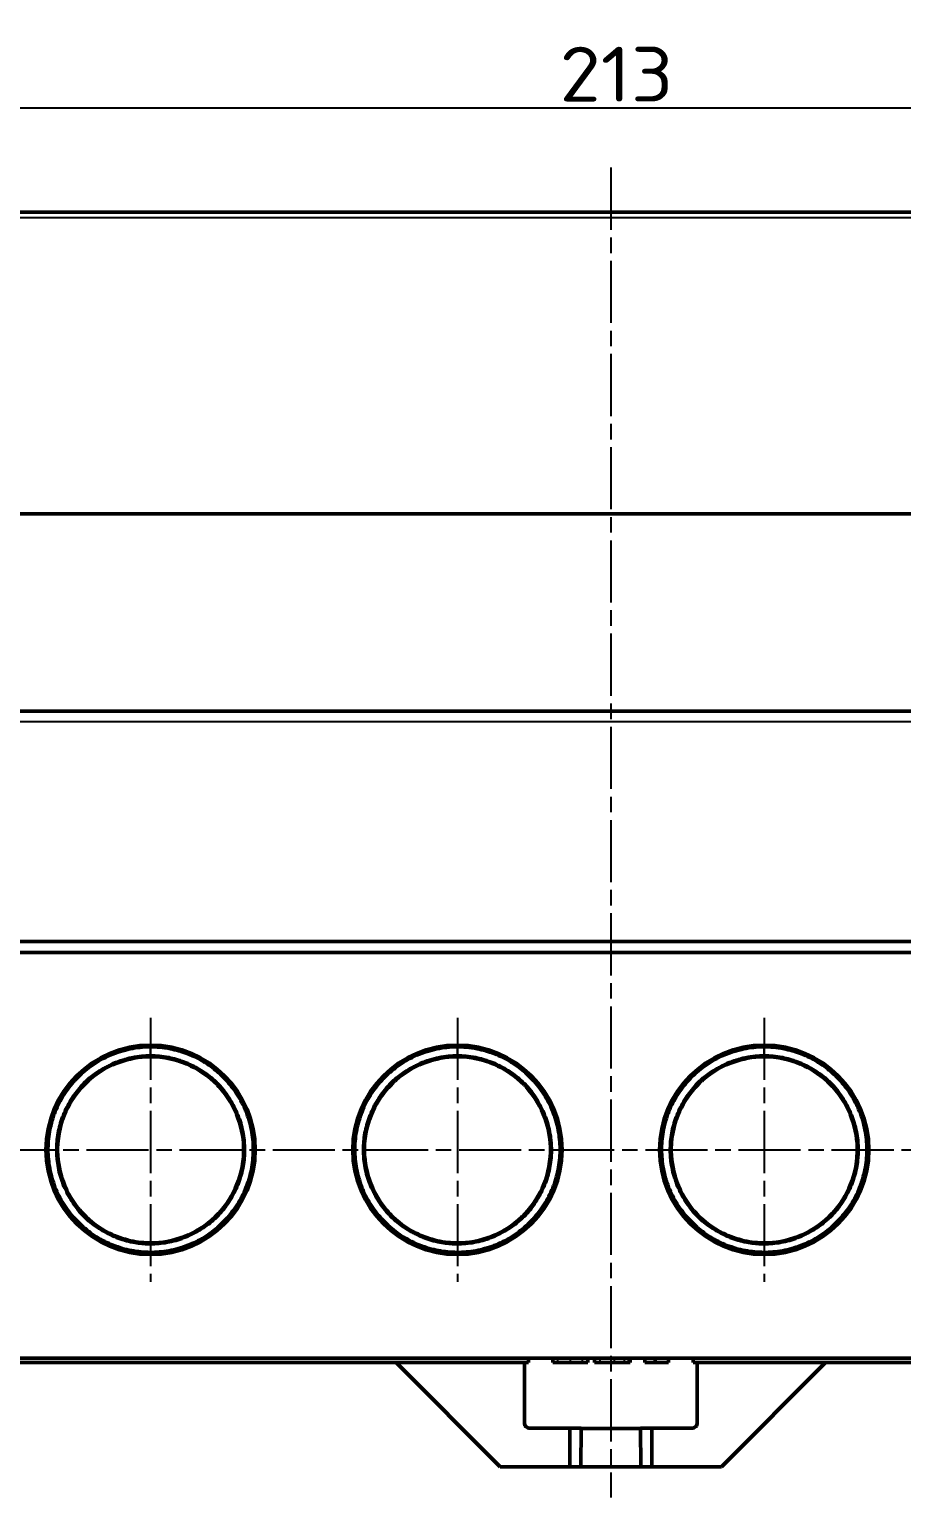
# Model space of a CAD drawing. Header units: millimetres. Extents: x 1 to 1188, y 1 to 840.
# Drawn here: x 375.6 to 455.2, y 620.5 to 755.6 of the extents above; entities that cross this region are included whole.
import ezdxf

# ---------------------------------------------------------------- set-up
doc = ezdxf.new("R2010")
doc.units = ezdxf.units.MM
doc.linetypes.add('CHAIN', pattern=[0.3543, 0.2362, -0.0295, 0.0591, -0.0295])
doc.linetypes.add('DASH_DOT', pattern=[0.37, 0.24, -0.06, 0.01, -0.06])
for name, color, linetype, lineweight in [('Bemaßung (ISO)', 1, 'Continuous', 25), ('Mittellinie (ISO)', 1, 'DASH_DOT', 25), ('Mittelpunktmarkierung (ISO)', 1, 'DASH_DOT', 25), ('Sichtbar (ISO)', 7, 'Continuous', 50), ('Sichtbar schmal (ISO)', 1, 'Continuous', 25)]:
    doc.layers.add(name, color=color, linetype=linetype, lineweight=lineweight)
doc.styles.add('5', font='isocpeur.ttf', dxfattribs={"width": 1.1})
doc.dimstyles.new('11-Bopla 5', dxfattribs={"dimtxt": 5, "dimasz": 2.5, "dimexe": 1, "dimexo": 0, "dimgap": 0.6, "dimtad": 1, "dimdec": 6, "dimrnd": 1e-08, "dimtxsty": '5', "dimcen": 0.09, "dimdle": 7, "dimclrd": 1, "dimclre": 1, "dimclrt": 7, "dimadec": 6, "dimazin": 2, "dimtfac": 0.7, "dimtdec": 3, "dimtmove": 0, "dimatfit": 3, "dimfxl": 1, "dimtolj": 1, "dimlwd": 25, "dimlwe": 25, "dimarcsym": 0})

# ---------------------------------------------------------------- blocks, each defined once
blk = doc.blocks.new('*D10')
at = {"layer": 'Bemaßung (ISO)', "color": 1, "linetype": 'Continuous', "lineweight": 25}
for p, q in [((322.18, 711.41), (322.18, 749.41)), ((532.68, 748.41), (324.68, 748.41)), ((535.18, 711.41), (535.18, 749.41))]:
    blk.add_line(p, q, dxfattribs=at)
at = {"layer": 'Bemaßung (ISO)', "color": 1, "linetype": 'Continuous'}
for points in [[(324.68, 748.83), (324.68, 748), (322.18, 748.41)], [(532.68, 748.83), (532.68, 748), (535.18, 748.41)]]:
    blk.add_solid(points, dxfattribs=at)
at = {"layer": 'Defpoints', "color": 0, "linetype": 'Continuous'}
for p in [(322.18, 748.41), (322.18, 711.41), (535.18, 711.41)]:
    blk.add_point(p, dxfattribs=at)
at = {"layer": 'Bemaßung (ISO)', "color": 7, "linetype": 'Continuous', "lineweight": 25, "insert": (424, 749.01), "char_height": 5, "attachment_point": 7, "style": '5'}
blk.add_mtext('\\A1;213', dxfattribs=at)
blk = doc.blocks.new('*D13')
at = {"layer": 'Bemaßung (ISO)', "color": 1, "linetype": 'Continuous', "lineweight": 25}
for p, q in [((322.72, 634.41), (322.72, 611.41)), ((534.64, 634.41), (534.64, 611.41)), ((325.22, 612.41), (532.14, 612.41))]:
    blk.add_line(p, q, dxfattribs=at)
at = {"layer": 'Bemaßung (ISO)', "color": 1, "linetype": 'Continuous'}
for points in [[(325.22, 612.83), (325.22, 612), (322.72, 612.41)], [(532.14, 612.83), (532.14, 612), (534.64, 612.41)]]:
    blk.add_solid(points, dxfattribs=at)
at = {"layer": 'Defpoints', "color": 0, "linetype": 'Continuous'}
for p in [(322.72, 634.41), (534.64, 634.41), (534.64, 612.41)]:
    blk.add_point(p, dxfattribs=at)
at = {"layer": 'Bemaßung (ISO)', "color": 7, "linetype": 'Continuous', "lineweight": 25, "insert": (424, 613.01), "char_height": 5, "attachment_point": 7, "style": '5'}
blk.add_mtext('\\A1;212', dxfattribs=at)

msp = doc.modelspace()

# ---------------------------------------------------------------- linework, layer by layer
at = {"layer": 'Mittellinie (ISO)', "linetype": 'CHAIN', "ltscale": 23.990969}
for p, q in [((428.6775348, 742.9921108), (428.6775348, 621.7187056)), ((346.8275348, 653.4131215), (510.6275348, 653.4131215))]:
    msp.add_line(p, q, dxfattribs=at)
at = {"layer": 'Mittelpunktmarkierung (ISO)', "linetype": 'CHAIN', "ltscale": 23.990969}
for p, q in [((386.6775348, 665.4631215), (386.6775348, 641.3631215)), ((414.6775348, 665.4631215), (414.6775348, 641.3631215)), ((442.6775348, 665.4631215), (442.6775348, 641.3631215))]:
    msp.add_line(p, q, dxfattribs=at)
at = {"layer": 'Sichtbar (ISO)'}
for p, q in [((526.716463, 738.9131215), (330.6386066, 738.9131215)), ((324.1747939, 711.4131215), (533.1802757, 711.4131215)), ((533.1675348, 711.4131215), (324.1875348, 711.4131215)), ((532.8355223, 693.4131215), (324.5195473, 693.4131215)), ((324.4198558, 672.4131215), (532.9352138, 672.4131215)), ((532.895259, 671.4131215), (324.4598106, 671.4131215)), ((381.2196693, 660.0253197), (381.2196664, 660.0257338)), ((379.8144179, 658.5455388), (379.8144305, 658.5527726)), ((406.2547377, 655.0022319), (406.2546172, 655.0194786)), ((451.1002745, 654.9940059), (451.100453, 655.0195764)), ((406.2778757, 651.688011), (406.2776658, 651.7180762)), ((451.0771938, 651.6879821), (451.0773483, 651.7101126)), ((379.7965285, 648.2957027), (379.7965346, 648.2991743)), ((381.3125374, 646.7231644), (381.3125119, 646.7268105)), ((409.7238476, 646.4131215), (409.7322761, 646.4131215)), ((447.6257997, 646.4131215), (447.6312376, 646.4131215)), ((388.7744337, 645.1047487), (388.7747924, 645.0979052)), ((412.5889805, 645.1015729), (412.5890316, 645.0957152)), ((444.7660983, 645.1026234), (444.7660379, 645.0957013)), ((324.7181235, 634.4131215), (532.6369461, 634.4131215)), ((329.8275348, 634.0131215), (421.1775348, 634.0131215)), ((409.0775348, 634.0131215), (418.5775348, 624.5131215)), ((420.7869198, 628.5225017), (420.7873379, 634.0131215)), ((421.1775348, 634.0131215), (421.1775348, 634.4131215)), ((423.3701249, 634.4131215), (423.3701249, 634.0131215)), ((423.3701249, 634.0131215), (423.8023679, 634.0131215)), ((423.8023679, 634.0131215), (424.9522344, 634.0131215)), ((424.9522344, 634.0131215), (426.0637164, 634.0131215)), ((426.0637164, 634.0131215), (426.5877484, 634.0131215)), ((426.5877484, 634.4131215), (426.5877484, 634.0131215)), ((427.1818739, 634.4131215), (427.1818739, 634.0131215)), ((427.1818739, 634.0131215), (427.6792037, 634.0131215)), ((427.6792037, 634.0131215), (428.9742638, 634.0131215)), ((428.9742638, 634.0131215), (429.9021676, 634.0131215)), ((429.9021676, 634.0131215), (430.3561062, 634.0131215)), ((430.3561062, 634.4131215), (430.3561062, 634.0131215)), ((430.3561062, 634.0131215), (430.4495642, 634.0131215)), ((430.4495642, 634.4131215), (430.4495642, 634.0131215)), ((431.7780021, 634.4131215), (431.7780021, 634.0131215)), ((431.7780021, 634.0131215), (432.7159193, 634.0131215)), ((432.7159193, 634.4131215), (432.7159193, 634.0131215)), ((432.7159193, 634.0131215), (433.9275348, 634.0131215)), ((433.9275348, 634.4131215), (433.9275348, 634.0131215)), ((436.1775348, 634.4131215), (436.1775348, 634.0131215)), ((436.1775348, 634.0131215), (527.5275348, 634.0131215)), ((436.5677317, 634.0131215), (436.5681499, 628.5225017)), ((448.2775348, 634.0131215), (438.7775348, 624.5131215)), ((424.9464625, 628.0224684), (421.286896, 628.0224684)), ((424.9275348, 624.5131215), (424.9464625, 628.0224684)), ((424.9464625, 628.0224684), (425.9580834, 628.0136395)), ((425.9275348, 624.5131215), (425.9580834, 628.0136395)), ((431.3969862, 628.0136395), (432.4086071, 628.0224684)), ((431.4275348, 624.5131215), (431.3969862, 628.0136395)), ((432.4086071, 628.0224684), (432.4275348, 624.5131215)), ((436.0681737, 628.0224684), (432.4086071, 628.0224684)), ((418.5775348, 624.5131215), (424.9275348, 624.5131215)), ((425.9275348, 624.5131215), (424.9275348, 624.5131215)), ((431.4275348, 624.5131215), (425.9275348, 624.5131215)), ((432.4275348, 624.5131215), (431.4275348, 624.5131215)), ((432.4275348, 624.5131215), (438.7775348, 624.5131215))]:
    msp.add_line(p, q, dxfattribs=at)
for centre in [(386.6775348, 653.4131215), (414.6775348, 653.4131215), (442.6775348, 653.4131215)]:
    msp.add_circle(centre, 9.55, dxfattribs=at)
for centre, major_axis, ratio, start_param, end_param in [((421.2869245, 628.5224922), (-0.235947, -0.4408633), 0.9999313554, 5.2037455679, 6.7745609331), ((428.6775348, 628.0005175), (2.719566, 0), 0.0043633508, 3.141552769, 6.2832215794), ((436.0681451, 628.5224922), (0.235947, -0.4408633), 0.9999313554, 5.7918096812, 7.3626250465)]:
    msp.add_ellipse(centre, major_axis=major_axis, ratio=ratio, start_param=start_param, end_param=end_param, dxfattribs=at)
for points, knots in [([(386.6775348, 662.8050552), (386.2904461, 662.8050552), (385.9874248, 662.7872218), (385.6878395, 662.7550967), (385.4259761, 662.7270167), (385.1340038, 662.6834416), (384.7977602, 662.6145996), (384.254921, 662.5034597), (383.6034291, 662.3147961), (382.9537265, 662.0334821), (382.4024913, 661.7948033), (381.879235, 661.5046176), (381.39755, 661.1761506), (380.9075409, 660.8420072), (380.4579944, 660.4672469), (380.0522857, 660.0617366), (379.6651589, 659.6747992), (379.295891, 659.2379498), (378.9591596, 658.7490245), (378.6512598, 658.3019619), (378.3735657, 657.8155713), (378.137078, 657.2921861), (377.9067417, 656.7824151), (377.7194297, 656.2418687), (377.5854635, 655.7059244), (377.4459783, 655.1479007), (377.3601344, 654.5863015), (377.3246328, 654.0282736), (377.2877385, 653.448354), (377.3056005, 652.8719598), (377.3729597, 652.312656), (377.4426472, 651.7340199), (377.5650559, 651.1719043), (377.7341647, 650.6320002), (377.9078849, 650.0773736), (378.131819, 649.5448318), (378.3958546, 649.0463762), (378.6689363, 648.5308431), (378.9850088, 648.0503542), (379.3364442, 647.6075058), (379.6978929, 647.1520394), (380.0981201, 646.7353836), (380.5242578, 646.3644378), (380.9645769, 645.9811474), (381.4321426, 645.6463737), (381.9184328, 645.3597201), (382.419445, 645.0643883), (382.9420399, 644.8194738), (383.4737427, 644.6260562), (384.022764, 644.4263386), (384.5798276, 644.2817829), (385.1367465, 644.1889586), (385.7103709, 644.0933499), (386.2831588, 644.0525368), (386.8508279, 644.0630353), (387.425415, 644.0736617), (387.9974388, 644.1370713), (388.560296, 644.2525005), (389.1267611, 644.3686696), (389.6845288, 644.5391233), (390.2057667, 644.750939), (390.7487576, 644.9715944), (391.2583305, 645.2379095), (391.7319742, 645.5412555), (392.2241375, 645.8564625), (392.6771901, 646.2114835), (393.0890379, 646.5977874), (393.5134721, 646.9958971), (393.8942795, 647.4274018), (394.2296182, 647.8837509), (394.5752907, 648.3541628), (394.8704175, 648.847815), (395.115996, 649.356087), (395.36916, 649.8800588), (395.5696783, 650.4196464), (395.7188476, 650.9663636), (395.872254, 651.5286103), (395.970641, 652.0963993), (396.0172682, 652.6585085), (396.0654698, 653.2395968), (396.0587076, 653.8142993), (396.0016264, 654.3777818), (395.9422637, 654.963786), (395.8281948, 655.5357645), (395.6672329, 656.0820483), (395.4987988, 656.653692), (395.2786324, 657.199696), (395.0145747, 657.7139686), (394.7506094, 658.2280613), (394.4388803, 658.7214701), (394.0629061, 659.202744), (393.7188419, 659.6431708), (393.3236455, 660.0674327), (392.8785356, 660.4602227), (392.5325132, 660.7655723), (392.1608695, 661.0586056), (391.6346864, 661.3866861), (391.5957181, 661.4109832), (391.5560361, 661.4353245), (391.5156314, 661.4596793), (391.0973629, 661.7117991), (390.5990326, 661.9676392), (390.0207256, 662.1884664), (389.5366052, 662.3733283), (388.9846995, 662.5305992), (388.4901962, 662.6280851), (388.1401242, 662.6970979), (387.8223386, 662.7395265), (387.529235, 662.7662741), (387.2217208, 662.7943368), (386.9403363, 662.8050552), (386.6775348, 662.8050552)], [-2.5373293066, -2.5373293066, -2.5373293066, -2.5373293066, -2.418426747, -2.418426747, -2.418426747, -2.3144956393, -2.3144956393, -2.3144956393, -2.1467069136, -2.1467069136, -2.1467069136, -2.0043478265, -2.0043478265, -2.0043478265, -1.8595286142, -1.8595286142, -1.8595286142, -1.7213422872, -1.7213422872, -1.7213422872, -1.5949877657, -1.5949877657, -1.5949877657, -1.4719199697, -1.4719199697, -1.4719199697, -1.3437821167, -1.3437821167, -1.3437821167, -1.2106173703, -1.2106173703, -1.2106173703, -1.0728498079, -1.0728498079, -1.0728498079, -0.9313255177, -0.9313255177, -0.9313255177, -0.7849525026, -0.7849525026, -0.7849525026, -0.6344089028, -0.6344089028, -0.6344089028, -0.4788554269, -0.4788554269, -0.4788554269, -0.3185926942, -0.3185926942, -0.3185926942, -0.1531099321, -0.1531099321, -0.1531099321, 0.0173366748, 0.0173366748, 0.0173366748, 0.1898604978, 0.1898604978, 0.1898604978, 0.3634902186, 0.3634902186, 0.3634902186, 0.5443660573, 0.5443660573, 0.5443660573, 0.7323142294, 0.7323142294, 0.7323142294, 0.9260062583, 0.9260062583, 0.9260062583, 1.1256670673, 1.1256670673, 1.1256670673, 1.3314951032, 1.3314951032, 1.3314951032, 1.543169688, 1.543169688, 1.543169688, 1.7619912346, 1.7619912346, 1.7619912346, 1.9895588316, 1.9895588316, 1.9895588316, 2.2276906907, 2.2276906907, 2.2276906907, 2.4657392257, 2.4657392257, 2.4657392257, 2.6835838994, 2.6835838994, 2.6835838994, 2.852933325, 2.852933325, 2.852933325, 2.8654750669, 2.8654750669, 2.8654750669, 2.9953070252, 2.9953070252, 2.9953070252, 3.1039937487, 3.1039937487, 3.1039937487, 3.180935978, 3.180935978, 3.180935978, 3.2616610812, 3.2616610812, 3.2616610812, 3.2616610812]), ([(386.6775348, 661.9871561), (386.9317299, 661.9871561), (387.1860262, 661.9758383), (387.7271516, 661.9247431), (388.0139778, 661.8852041), (388.7613047, 661.7348635), (389.2436563, 661.6023838), (390.1896336, 661.2402777), (390.6506296, 661.0199149), (391.5330551, 660.4920507), (391.9559017, 660.1874256), (392.5034853, 659.7068946), (392.6524645, 659.5661921), (393.0229539, 659.1888664), (393.23593, 658.944352), (393.7709471, 658.2546476), (394.0599949, 657.793159), (394.548822, 656.835906), (394.7457683, 656.3371137), (395.0484606, 655.3189432), (395.1517359, 654.799054), (395.2413667, 653.9454781), (395.2564944, 653.6128333), (395.2484161, 653.0880661), (395.2386835, 652.8960573), (395.1776995, 652.1818435), (395.0837639, 651.6634056), (394.804385, 650.6518659), (394.6189344, 650.1587747), (394.1636744, 649.2137857), (393.8938397, 648.761753), (393.2972179, 647.943055), (392.9757151, 647.5727805), (392.5972716, 647.208577), (392.5708584, 647.1834953), (392.1608375, 646.7992968), (391.7431079, 646.4770664), (390.8572591, 645.9143343), (390.3890352, 645.673598), (389.4169231, 645.2789025), (388.9130153, 645.1249579), (387.885138, 644.9103408), (387.3611557, 644.8497772), (386.723638, 644.8369379), (386.6111062, 644.8369639), (386.0861018, 644.8479219), (385.674709, 644.8877418), (384.7506422, 645.0454455), (384.2414158, 645.1816114), (383.2556519, 645.5422237), (382.779118, 645.766666), (381.8740138, 646.2969085), (381.4451779, 646.6028374), (380.8340218, 647.1313834), (380.6293, 647.3273005), (380.2691147, 647.7097604), (380.1110329, 647.8933056), (379.6359899, 648.4956755), (379.3498763, 648.9381142), (378.8617752, 649.8663678), (378.6595979, 650.3523487), (378.3446807, 651.3530137), (378.2320025, 651.8677119), (378.1132928, 652.8234022), (378.092769, 653.2620494), (378.1104144, 653.7864057), (378.114648, 653.8720813), (378.1536152, 654.4710119), (378.2348162, 654.9830741), (378.4877885, 655.978643), (378.6556928, 656.4627059), (379.0762232, 657.3927396), (379.3248267, 657.8406599), (379.9109731, 658.6982462), (380.2460239, 659.1059196), (380.7011585, 659.5623716), (380.7877269, 659.6454919), (381.1836801, 660.0092955), (381.5110145, 660.2664447), (382.3116025, 660.8085371), (382.7922043, 661.0674981), (383.8574291, 661.5275984), (384.4453993, 661.7021482), (385.2939593, 661.8785747), (385.5924997, 661.9208248), (386.1529544, 661.9752175), (386.4152963, 661.9871561), (386.6775348, 661.9871561)], [0, 0, 0, 0, 1.2501160792, 1.2501160792, 2.5002321583, 2.5002321583, 4.1609398135, 4.1609398135, 5.710541192, 5.710541192, 7.2009955946, 7.2009955946, 7.7807574204, 7.7807574204, 8.6969094541, 8.6969094541, 10.2703913731, 10.2703913731, 11.9232059987, 11.9232059987, 13.6191219797, 13.6191219797, 14.6974829409, 14.6974829409, 15.3209985769, 15.3209985769, 17.0220267848, 17.0220267848, 18.7241848067, 18.7241848067, 20.4262386685, 20.4262386685, 22.009694504, 22.009694504, 22.1277057024, 22.1277057024, 23.8304540647, 23.8304540647, 25.5325749883, 25.5325749883, 27.2343038776, 27.2343038776, 28.9372446596, 28.9372446596, 29.3020126348, 29.3020126348, 30.6391839204, 30.6391839204, 32.3410499461, 32.3410499461, 34.0439497233, 34.0439497233, 35.7455812356, 35.7455812356, 36.662925606, 36.662925606, 37.4473767718, 37.4473767718, 39.1497933506, 39.1497933506, 40.8509022454, 40.8509022454, 42.5525254751, 42.5525254751, 43.9742915326, 43.9742915326, 44.2521272298, 44.2521272298, 45.9180923825, 45.9180923825, 47.5153228547, 47.5153228547, 49.0283376274, 49.0283376274, 50.5130779746, 50.5130779746, 50.8528280523, 50.8528280523, 52.0376598701, 52.0376598701, 53.6638720196, 53.6638720196, 55.6379623141, 55.6379623141, 56.9276352872, 56.9276352872, 58.2173082602, 58.2173082602, 58.2173082602, 58.2173082602]), ([(386.6775348, 661.9021899), (386.8168717, 661.9021899), (386.9579774, 661.8985858), (387.1004605, 661.891184), (388.3246003, 661.8275916), (389.4217881, 661.503107), (390.3592535, 661.0528795), (391.0623448, 660.7152126), (391.9511067, 660.1588999), (392.7351905, 659.3602031), (392.792698, 659.3016239), (392.8496209, 659.2418561), (392.905872, 659.1809537), (393.7383312, 658.2796601), (394.2957611, 657.279512), (394.6510573, 656.3011244), (395.0300845, 655.2573884), (395.1800691, 654.2318239), (395.1653234, 653.2816576), (395.1649053, 653.2547104), (395.1643534, 653.227824), (395.16367, 653.2009988), (395.1324119, 651.9740055), (394.8333685, 650.8685135), (394.4047006, 649.9194933), (393.9340168, 648.8774552), (393.3041373, 648.0205232), (392.6105652, 647.3422308), (392.5948553, 647.326867), (392.5791065, 647.31159), (392.5633197, 647.2963998), (391.6958764, 646.4617421), (390.7289035, 645.8935924), (389.7785508, 645.5202705), (388.7095945, 645.1003583), (387.6553226, 644.9259821), (386.6809391, 644.9246585), (386.6207365, 644.9245767), (386.560554, 644.925162), (386.5004027, 644.9264174), (385.8651045, 644.9396768), (385.235593, 645.0275393), (384.6241168, 645.1824919), (383.8949195, 645.3672758), (383.2529551, 645.6299796), (382.6891766, 645.9290825), (382.0723287, 646.2563404), (381.2441694, 646.8011383), (380.4983189, 647.5929676), (380.3991327, 647.6982681), (380.3014918, 647.8075948), (380.2059423, 647.92065), (379.4150775, 648.8564093), (378.9008261, 649.8778916), (378.5875318, 650.8690128), (378.3609606, 651.5857813), (378.156376, 652.5907294), (378.1934904, 653.6978043), (378.1970078, 653.8027248), (378.2025972, 653.9084059), (378.210313, 654.0146359), (378.2991739, 655.2380549), (378.6475179, 656.3286391), (379.1182243, 657.2568362), (379.5338568, 658.0764317), (380.1424971, 658.936756), (380.9336474, 659.6637924), (380.9711217, 659.6982298), (381.0089733, 659.7323652), (381.0471906, 659.7661864), (381.962642, 660.5763321), (382.9700808, 661.1115836), (383.9519087, 661.445861), (384.6373064, 661.6792144), (385.6050404, 661.9021899), (386.6775348, 661.9021899)], [-1.5684246883, -1.5684246883, -1.5684246883, -1.5684246883, -1.5487762593, -1.5487762593, -1.5487762593, -1.3799673181, -1.3799673181, -1.3799673181, -1.2533620122, -1.2533620122, -1.2533620122, -1.2440763336, -1.2440763336, -1.2440763336, -1.1066577643, -1.1066577643, -1.1066577643, -0.9600607394, -0.9600607394, -0.9600607394, -0.9559031792, -0.9559031792, -0.9559031792, -0.7657347915, -0.7657347915, -0.7657347915, -0.5569270937, -0.5569270937, -0.5569270937, -0.552197431, -0.552197431, -0.552197431, -0.2923152964, -0.2923152964, -0.2923152964, 0, 0, 0, 0.0180608031, 0.0180608031, 0.0180608031, 0.2088128028, 0.2088128028, 0.2088128028, 0.4362882654, 0.4362882654, 0.4362882654, 0.6851763501, 0.6851763501, 0.6851763501, 0.7182744727, 0.7182744727, 0.7182744727, 0.9922282494, 0.9922282494, 0.9922282494, 1.1903487634, 1.1903487634, 1.1903487634, 1.2091251957, 1.2091251957, 1.2091251957, 1.4253676885, 1.4253676885, 1.4253676885, 1.6163092202, 1.6163092202, 1.6163092202, 1.6253535231, 1.6253535231, 1.6253535231, 1.8419989842, 1.8419989842, 1.8419989842, 1.9932355681, 1.9932355681, 1.9932355681, 1.9932355681]), ([(414.6775348, 662.8050552), (414.2904461, 662.8050552), (413.9874248, 662.7872218), (413.6878395, 662.7550967), (413.4259761, 662.7270167), (413.1340038, 662.6834416), (412.7977602, 662.6145996), (412.254921, 662.5034597), (411.6034291, 662.3147961), (410.9537265, 662.0334821), (410.4024913, 661.7948033), (409.879235, 661.5046176), (409.39755, 661.1761506), (408.9075409, 660.8420072), (408.4579944, 660.4672469), (408.0522857, 660.0617366), (407.6651589, 659.6747992), (407.295891, 659.2379498), (406.9591596, 658.7490245), (406.6512598, 658.3019619), (406.3735657, 657.8155713), (406.137078, 657.2921861), (405.9067417, 656.7824151), (405.7194297, 656.2418687), (405.5854635, 655.7059244), (405.4459783, 655.1479007), (405.3601344, 654.5863015), (405.3246328, 654.0282736), (405.2877385, 653.448354), (405.3056005, 652.8719598), (405.3729597, 652.312656), (405.4426472, 651.7340199), (405.5650559, 651.1719043), (405.7341647, 650.6320002), (405.9078849, 650.0773736), (406.131819, 649.5448318), (406.3958546, 649.0463762), (406.6689363, 648.5308431), (406.9850088, 648.0503542), (407.3364442, 647.6075058), (407.6978929, 647.1520394), (408.0981201, 646.7353836), (408.5242578, 646.3644378), (408.9645769, 645.9811474), (409.4321426, 645.6463737), (409.9184328, 645.3597201), (410.419445, 645.0643883), (410.9420399, 644.8194738), (411.4737427, 644.6260562), (412.022764, 644.4263386), (412.5798276, 644.2817829), (413.1367465, 644.1889586), (413.7103709, 644.0933499), (414.2831588, 644.0525368), (414.8508279, 644.0630353), (415.425415, 644.0736617), (415.9974388, 644.1370713), (416.560296, 644.2525005), (417.1267611, 644.3686696), (417.6845288, 644.5391233), (418.2057667, 644.750939), (418.7487576, 644.9715944), (419.2583305, 645.2379095), (419.7319742, 645.5412555), (420.2241375, 645.8564625), (420.6771901, 646.2114835), (421.0890379, 646.5977874), (421.5134721, 646.9958971), (421.8942795, 647.4274018), (422.2296182, 647.8837509), (422.5752907, 648.3541628), (422.8704175, 648.847815), (423.115996, 649.356087), (423.36916, 649.8800588), (423.5696783, 650.4196464), (423.7188476, 650.9663636), (423.872254, 651.5286103), (423.970641, 652.0963993), (424.0172682, 652.6585085), (424.0654698, 653.2395968), (424.0587076, 653.8142993), (424.0016264, 654.3777818), (423.9422637, 654.963786), (423.8281948, 655.5357645), (423.6672329, 656.0820483), (423.4987988, 656.653692), (423.2786324, 657.199696), (423.0145747, 657.7139686), (422.7506094, 658.2280613), (422.4388803, 658.7214701), (422.0629061, 659.202744), (421.7188419, 659.6431708), (421.3236455, 660.0674327), (420.8785356, 660.4602227), (420.5325132, 660.7655723), (420.1608695, 661.0586056), (419.6346864, 661.3866861), (419.5957181, 661.4109832), (419.5560361, 661.4353245), (419.5156314, 661.4596793), (419.0973629, 661.7117991), (418.5990326, 661.9676392), (418.0207256, 662.1884664), (417.5366052, 662.3733283), (416.9846995, 662.5305992), (416.4901962, 662.6280851), (416.1401242, 662.6970979), (415.8223386, 662.7395265), (415.529235, 662.7662741), (415.2217208, 662.7943368), (414.9403363, 662.8050552), (414.6775348, 662.8050552)], [-2.5373293066, -2.5373293066, -2.5373293066, -2.5373293066, -2.418426747, -2.418426747, -2.418426747, -2.3144956393, -2.3144956393, -2.3144956393, -2.1467069136, -2.1467069136, -2.1467069136, -2.0043478265, -2.0043478265, -2.0043478265, -1.8595286142, -1.8595286142, -1.8595286142, -1.7213422872, -1.7213422872, -1.7213422872, -1.5949877657, -1.5949877657, -1.5949877657, -1.4719199697, -1.4719199697, -1.4719199697, -1.3437821167, -1.3437821167, -1.3437821167, -1.2106173703, -1.2106173703, -1.2106173703, -1.0728498079, -1.0728498079, -1.0728498079, -0.9313255177, -0.9313255177, -0.9313255177, -0.7849525026, -0.7849525026, -0.7849525026, -0.6344089028, -0.6344089028, -0.6344089028, -0.4788554269, -0.4788554269, -0.4788554269, -0.3185926942, -0.3185926942, -0.3185926942, -0.1531099321, -0.1531099321, -0.1531099321, 0.0173366748, 0.0173366748, 0.0173366748, 0.1898604978, 0.1898604978, 0.1898604978, 0.3634902186, 0.3634902186, 0.3634902186, 0.5443660573, 0.5443660573, 0.5443660573, 0.7323142294, 0.7323142294, 0.7323142294, 0.9260062583, 0.9260062583, 0.9260062583, 1.1256670673, 1.1256670673, 1.1256670673, 1.3314951032, 1.3314951032, 1.3314951032, 1.543169688, 1.543169688, 1.543169688, 1.7619912346, 1.7619912346, 1.7619912346, 1.9895588316, 1.9895588316, 1.9895588316, 2.2276906907, 2.2276906907, 2.2276906907, 2.4657392257, 2.4657392257, 2.4657392257, 2.6835838994, 2.6835838994, 2.6835838994, 2.8529333249, 2.8529333249, 2.8529333249, 2.8654750669, 2.8654750669, 2.8654750669, 2.9953070252, 2.9953070252, 2.9953070252, 3.1039937487, 3.1039937487, 3.1039937487, 3.180935978, 3.180935978, 3.180935978, 3.2616610812, 3.2616610812, 3.2616610812, 3.2616610812]), ([(414.6775348, 661.9871561), (414.9317299, 661.9871561), (415.1860262, 661.9758383), (415.7271516, 661.9247431), (416.0139778, 661.8852041), (416.7613047, 661.7348635), (417.2436563, 661.6023838), (418.1896336, 661.2402777), (418.6506296, 661.0199149), (419.5330551, 660.4920507), (419.9559017, 660.1874256), (420.5034853, 659.7068946), (420.6524645, 659.5661921), (421.0229539, 659.1888664), (421.23593, 658.944352), (421.7709471, 658.2546476), (422.0599949, 657.793159), (422.548822, 656.835906), (422.7457683, 656.3371137), (423.0484606, 655.3189432), (423.1517359, 654.799054), (423.2413667, 653.9454781), (423.2564944, 653.6128333), (423.2484161, 653.0880661), (423.2386835, 652.8960573), (423.1776995, 652.1818435), (423.0837639, 651.6634056), (422.804385, 650.6518659), (422.6189344, 650.1587747), (422.1636744, 649.2137857), (421.8938397, 648.761753), (421.2972179, 647.943055), (420.9757151, 647.5727805), (420.5972716, 647.208577), (420.5708584, 647.1834953), (420.1608375, 646.7992968), (419.7431079, 646.4770664), (418.8572591, 645.9143343), (418.3890352, 645.673598), (417.4169231, 645.2789025), (416.9130153, 645.1249579), (415.885138, 644.9103408), (415.3611557, 644.8497772), (414.723638, 644.8369379), (414.6111062, 644.8369639), (414.0861018, 644.8479219), (413.674709, 644.8877418), (412.7506422, 645.0454455), (412.2414158, 645.1816114), (411.2556519, 645.5422237), (410.779118, 645.766666), (409.8740138, 646.2969085), (409.4451779, 646.6028374), (408.8340218, 647.1313834), (408.6293, 647.3273005), (408.2691147, 647.7097604), (408.1110329, 647.8933056), (407.6359899, 648.4956755), (407.3498763, 648.9381142), (406.8617752, 649.8663678), (406.6595979, 650.3523487), (406.3446807, 651.3530137), (406.2320025, 651.8677119), (406.1132928, 652.8234022), (406.092769, 653.2620494), (406.1104144, 653.7864057), (406.114648, 653.8720813), (406.1536152, 654.4710119), (406.2348162, 654.9830741), (406.4877885, 655.978643), (406.6556928, 656.4627059), (407.0762232, 657.3927396), (407.3248267, 657.8406599), (407.9109731, 658.6982462), (408.2460239, 659.1059196), (408.7011585, 659.5623716), (408.7877269, 659.6454919), (409.1836801, 660.0092955), (409.5110145, 660.2664447), (410.3116025, 660.8085371), (410.7922043, 661.0674981), (411.8574291, 661.5275984), (412.4453993, 661.7021482), (413.2939593, 661.8785747), (413.5924997, 661.9208248), (414.1529544, 661.9752175), (414.4152963, 661.9871561), (414.6775348, 661.9871561)], [0, 0, 0, 0, 1.2501160792, 1.2501160792, 2.5002321583, 2.5002321583, 4.1609398135, 4.1609398135, 5.710541192, 5.710541192, 7.2009955946, 7.2009955946, 7.7807574204, 7.7807574204, 8.6969094541, 8.6969094541, 10.2703913731, 10.2703913731, 11.9232059987, 11.9232059987, 13.6191219797, 13.6191219797, 14.6974829409, 14.6974829409, 15.3209985769, 15.3209985769, 17.0220267848, 17.0220267848, 18.7241848067, 18.7241848067, 20.4262386685, 20.4262386685, 22.009694504, 22.009694504, 22.1277057024, 22.1277057024, 23.8304540647, 23.8304540647, 25.5325749883, 25.5325749883, 27.2343038776, 27.2343038776, 28.9372446596, 28.9372446596, 29.3020126348, 29.3020126348, 30.6391839204, 30.6391839204, 32.3410499461, 32.3410499461, 34.0439497233, 34.0439497233, 35.7455812356, 35.7455812356, 36.662925606, 36.662925606, 37.4473767718, 37.4473767718, 39.1497933506, 39.1497933506, 40.8509022454, 40.8509022454, 42.5525254751, 42.5525254751, 43.9742915326, 43.9742915326, 44.2521272298, 44.2521272298, 45.9180923825, 45.9180923825, 47.5153228547, 47.5153228547, 49.0283376274, 49.0283376274, 50.5130779746, 50.5130779746, 50.8528280523, 50.8528280523, 52.0376598701, 52.0376598701, 53.6638720196, 53.6638720196, 55.6379623141, 55.6379623141, 56.9276352872, 56.9276352872, 58.2173082602, 58.2173082602, 58.2173082602, 58.2173082602]), ([(414.6775348, 661.9021899), (414.8168717, 661.9021899), (414.9579774, 661.8985858), (415.1004605, 661.891184), (416.3246003, 661.8275916), (417.4217881, 661.503107), (418.3592535, 661.0528795), (419.0623448, 660.7152126), (419.9511067, 660.1588999), (420.7351905, 659.3602031), (420.792698, 659.3016239), (420.8496209, 659.2418561), (420.905872, 659.1809537), (421.7383312, 658.2796601), (422.2957611, 657.279512), (422.6510573, 656.3011244), (423.0300845, 655.2573884), (423.1800691, 654.2318239), (423.1653234, 653.2816576), (423.1649053, 653.2547104), (423.1643534, 653.227824), (423.16367, 653.2009988), (423.1324119, 651.9740055), (422.8333685, 650.8685135), (422.4047006, 649.9194933), (421.9340168, 648.8774552), (421.3041373, 648.0205232), (420.6105652, 647.3422308), (420.5948553, 647.326867), (420.5791065, 647.31159), (420.5633197, 647.2963998), (419.6958764, 646.4617421), (418.7289035, 645.8935924), (417.7785508, 645.5202705), (416.7095945, 645.1003583), (415.6553226, 644.9259821), (414.6809391, 644.9246585), (414.6207365, 644.9245767), (414.560554, 644.925162), (414.5004027, 644.9264174), (413.8651045, 644.9396768), (413.235593, 645.0275393), (412.6241168, 645.1824919), (411.8949195, 645.3672758), (411.2529551, 645.6299796), (410.6891766, 645.9290825), (410.0723287, 646.2563404), (409.2441694, 646.8011383), (408.4983189, 647.5929676), (408.3991327, 647.6982681), (408.3014918, 647.8075948), (408.2059423, 647.92065), (407.4150775, 648.8564093), (406.9008261, 649.8778916), (406.5875318, 650.8690128), (406.3609606, 651.5857813), (406.156376, 652.5907294), (406.1934904, 653.6978043), (406.1970078, 653.8027248), (406.2025972, 653.9084059), (406.210313, 654.0146359), (406.2991739, 655.2380549), (406.6475179, 656.3286391), (407.1182243, 657.2568362), (407.5338568, 658.0764317), (408.1424971, 658.936756), (408.9336474, 659.6637924), (408.9711217, 659.6982298), (409.0089733, 659.7323652), (409.0471906, 659.7661864), (409.962642, 660.5763321), (410.9700808, 661.1115836), (411.9519087, 661.445861), (412.6373064, 661.6792144), (413.6050404, 661.9021899), (414.6775348, 661.9021899)], [-1.5684246883, -1.5684246883, -1.5684246883, -1.5684246883, -1.5487762593, -1.5487762593, -1.5487762593, -1.3799673181, -1.3799673181, -1.3799673181, -1.2533620122, -1.2533620122, -1.2533620122, -1.2440763336, -1.2440763336, -1.2440763336, -1.1066577643, -1.1066577643, -1.1066577643, -0.9600607394, -0.9600607394, -0.9600607394, -0.9559031792, -0.9559031792, -0.9559031792, -0.7657347915, -0.7657347915, -0.7657347915, -0.5569270937, -0.5569270937, -0.5569270937, -0.552197431, -0.552197431, -0.552197431, -0.2923152964, -0.2923152964, -0.2923152964, 0, 0, 0, 0.0180608031, 0.0180608031, 0.0180608031, 0.2088128028, 0.2088128028, 0.2088128028, 0.4362882654, 0.4362882654, 0.4362882654, 0.6851763501, 0.6851763501, 0.6851763501, 0.7182744727, 0.7182744727, 0.7182744727, 0.9922282494, 0.9922282494, 0.9922282494, 1.1903487634, 1.1903487634, 1.1903487634, 1.2091251957, 1.2091251957, 1.2091251957, 1.4253676885, 1.4253676885, 1.4253676885, 1.6163092202, 1.6163092202, 1.6163092202, 1.6253535231, 1.6253535231, 1.6253535231, 1.8419989842, 1.8419989842, 1.8419989842, 1.9932355681, 1.9932355681, 1.9932355681, 1.9932355681]), ([(442.6775348, 662.8050552), (442.2904461, 662.8050552), (441.9874248, 662.7872218), (441.6878395, 662.7550967), (441.4259761, 662.7270167), (441.1340038, 662.6834416), (440.7977602, 662.6145996), (440.254921, 662.5034597), (439.6034291, 662.3147961), (438.9537265, 662.0334821), (438.4024913, 661.7948033), (437.879235, 661.5046176), (437.39755, 661.1761506), (436.9075409, 660.8420072), (436.4579944, 660.4672469), (436.0522857, 660.0617366), (435.6651589, 659.6747992), (435.295891, 659.2379498), (434.9591596, 658.7490245), (434.6512598, 658.3019619), (434.3735657, 657.8155713), (434.137078, 657.2921861), (433.9067417, 656.7824151), (433.7194297, 656.2418687), (433.5854635, 655.7059244), (433.4459783, 655.1479007), (433.3601344, 654.5863015), (433.3246328, 654.0282736), (433.2877385, 653.448354), (433.3056005, 652.8719598), (433.3729597, 652.312656), (433.4426472, 651.7340199), (433.5650559, 651.1719043), (433.7341647, 650.6320002), (433.9078849, 650.0773736), (434.131819, 649.5448318), (434.3958546, 649.0463762), (434.6689363, 648.5308431), (434.9850088, 648.0503542), (435.3364442, 647.6075058), (435.6978929, 647.1520394), (436.0981201, 646.7353836), (436.5242578, 646.3644378), (436.9645769, 645.9811474), (437.4321426, 645.6463737), (437.9184328, 645.3597201), (438.419445, 645.0643883), (438.9420399, 644.8194738), (439.4737427, 644.6260562), (440.022764, 644.4263386), (440.5798276, 644.2817829), (441.1367465, 644.1889586), (441.7103709, 644.0933499), (442.2831588, 644.0525368), (442.8508279, 644.0630353), (443.425415, 644.0736617), (443.9974388, 644.1370713), (444.560296, 644.2525005), (445.1267611, 644.3686696), (445.6845288, 644.5391233), (446.2057667, 644.750939), (446.7487576, 644.9715944), (447.2583305, 645.2379095), (447.7319742, 645.5412555), (448.2241375, 645.8564625), (448.6771901, 646.2114835), (449.0890379, 646.5977874), (449.5134721, 646.9958971), (449.8942795, 647.4274018), (450.2296182, 647.8837509), (450.5752907, 648.3541628), (450.8704175, 648.847815), (451.115996, 649.356087), (451.36916, 649.8800588), (451.5696783, 650.4196464), (451.7188476, 650.9663636), (451.872254, 651.5286103), (451.970641, 652.0963993), (452.0172682, 652.6585085), (452.0654698, 653.2395968), (452.0587076, 653.8142993), (452.0016264, 654.3777818), (451.9422637, 654.963786), (451.8281948, 655.5357645), (451.6672329, 656.0820483), (451.4987988, 656.653692), (451.2786324, 657.199696), (451.0145747, 657.7139686), (450.7506094, 658.2280613), (450.4388803, 658.7214701), (450.0629061, 659.202744), (449.7188419, 659.6431708), (449.3236455, 660.0674327), (448.8785356, 660.4602227), (448.5325132, 660.7655723), (448.1608695, 661.0586056), (447.6346864, 661.3866861), (447.5957181, 661.4109832), (447.5560361, 661.4353245), (447.5156314, 661.4596793), (447.0973629, 661.7117991), (446.5990326, 661.9676392), (446.0207256, 662.1884664), (445.5366052, 662.3733283), (444.9846995, 662.5305992), (444.4901962, 662.6280851), (444.1401242, 662.6970979), (443.8223386, 662.7395265), (443.529235, 662.7662741), (443.2217208, 662.7943368), (442.9403363, 662.8050552), (442.6775348, 662.8050552)], [-2.5373293066, -2.5373293066, -2.5373293066, -2.5373293066, -2.418426747, -2.418426747, -2.418426747, -2.3144956393, -2.3144956393, -2.3144956393, -2.1467069136, -2.1467069136, -2.1467069136, -2.0043478265, -2.0043478265, -2.0043478265, -1.8595286142, -1.8595286142, -1.8595286142, -1.7213422872, -1.7213422872, -1.7213422872, -1.5949877657, -1.5949877657, -1.5949877657, -1.4719199697, -1.4719199697, -1.4719199697, -1.3437821167, -1.3437821167, -1.3437821167, -1.2106173703, -1.2106173703, -1.2106173703, -1.0728498079, -1.0728498079, -1.0728498079, -0.9313255177, -0.9313255177, -0.9313255177, -0.7849525026, -0.7849525026, -0.7849525026, -0.6344089028, -0.6344089028, -0.6344089028, -0.4788554269, -0.4788554269, -0.4788554269, -0.3185926942, -0.3185926942, -0.3185926942, -0.1531099321, -0.1531099321, -0.1531099321, 0.0173366748, 0.0173366748, 0.0173366748, 0.1898604978, 0.1898604978, 0.1898604978, 0.3634902186, 0.3634902186, 0.3634902186, 0.5443660573, 0.5443660573, 0.5443660573, 0.7323142294, 0.7323142294, 0.7323142294, 0.9260062583, 0.9260062583, 0.9260062583, 1.1256670673, 1.1256670673, 1.1256670673, 1.3314951032, 1.3314951032, 1.3314951032, 1.543169688, 1.543169688, 1.543169688, 1.7619912346, 1.7619912346, 1.7619912346, 1.9895588316, 1.9895588316, 1.9895588316, 2.2276906907, 2.2276906907, 2.2276906907, 2.4657392257, 2.4657392257, 2.4657392257, 2.6835838994, 2.6835838994, 2.6835838994, 2.8529333249, 2.8529333249, 2.8529333249, 2.8654750669, 2.8654750669, 2.8654750669, 2.9953070252, 2.9953070252, 2.9953070252, 3.1039937487, 3.1039937487, 3.1039937487, 3.180935978, 3.180935978, 3.180935978, 3.2616610812, 3.2616610812, 3.2616610812, 3.2616610812]), ([(442.6775348, 661.9871561), (442.9317299, 661.9871561), (443.1860262, 661.9758383), (443.7271516, 661.9247431), (444.0139778, 661.8852041), (444.7613047, 661.7348635), (445.2436563, 661.6023838), (446.1896336, 661.2402777), (446.6506296, 661.0199149), (447.5330551, 660.4920507), (447.9559017, 660.1874256), (448.5034853, 659.7068946), (448.6524645, 659.5661921), (449.0229539, 659.1888664), (449.23593, 658.944352), (449.7709471, 658.2546476), (450.0599949, 657.793159), (450.548822, 656.835906), (450.7457683, 656.3371137), (451.0484606, 655.3189432), (451.1517359, 654.799054), (451.2413667, 653.9454781), (451.2564944, 653.6128333), (451.2484161, 653.0880661), (451.2386835, 652.8960573), (451.1776995, 652.1818435), (451.0837639, 651.6634056), (450.804385, 650.6518659), (450.6189344, 650.1587747), (450.1636744, 649.2137857), (449.8938397, 648.761753), (449.2972179, 647.943055), (448.9757151, 647.5727805), (448.5972716, 647.208577), (448.5708584, 647.1834953), (448.1608375, 646.7992968), (447.7431079, 646.4770664), (446.8572591, 645.9143343), (446.3890352, 645.673598), (445.4169231, 645.2789025), (444.9130153, 645.1249579), (443.885138, 644.9103408), (443.3611557, 644.8497772), (442.723638, 644.8369379), (442.6111062, 644.8369639), (442.0861018, 644.8479219), (441.674709, 644.8877418), (440.7506422, 645.0454455), (440.2414158, 645.1816114), (439.2556519, 645.5422237), (438.779118, 645.766666), (437.8740138, 646.2969085), (437.4451779, 646.6028374), (436.8340218, 647.1313834), (436.6293, 647.3273005), (436.2691147, 647.7097604), (436.1110329, 647.8933056), (435.6359899, 648.4956755), (435.3498763, 648.9381142), (434.8617752, 649.8663678), (434.6595979, 650.3523487), (434.3446807, 651.3530137), (434.2320025, 651.8677119), (434.1132928, 652.8234022), (434.092769, 653.2620494), (434.1104144, 653.7864057), (434.114648, 653.8720813), (434.1536152, 654.4710119), (434.2348162, 654.9830741), (434.4877885, 655.978643), (434.6556928, 656.4627059), (435.0762232, 657.3927396), (435.3248267, 657.8406599), (435.9109731, 658.6982462), (436.2460239, 659.1059196), (436.7011585, 659.5623716), (436.7877269, 659.6454919), (437.1836801, 660.0092955), (437.5110145, 660.2664447), (438.3116025, 660.8085371), (438.7922043, 661.0674981), (439.8574291, 661.5275984), (440.4453993, 661.7021482), (441.2939593, 661.8785747), (441.5924997, 661.9208248), (442.1529544, 661.9752175), (442.4152963, 661.9871561), (442.6775348, 661.9871561)], [0, 0, 0, 0, 1.2501160792, 1.2501160792, 2.5002321583, 2.5002321583, 4.1609398135, 4.1609398135, 5.710541192, 5.710541192, 7.2009955946, 7.2009955946, 7.7807574204, 7.7807574204, 8.6969094541, 8.6969094541, 10.2703913731, 10.2703913731, 11.9232059987, 11.9232059987, 13.6191219797, 13.6191219797, 14.6974829409, 14.6974829409, 15.3209985769, 15.3209985769, 17.0220267848, 17.0220267848, 18.7241848067, 18.7241848067, 20.4262386685, 20.4262386685, 22.009694504, 22.009694504, 22.1277057024, 22.1277057024, 23.8304540647, 23.8304540647, 25.5325749883, 25.5325749883, 27.2343038776, 27.2343038776, 28.9372446596, 28.9372446596, 29.3020126348, 29.3020126348, 30.6391839204, 30.6391839204, 32.3410499461, 32.3410499461, 34.0439497233, 34.0439497233, 35.7455812356, 35.7455812356, 36.662925606, 36.662925606, 37.4473767718, 37.4473767718, 39.1497933506, 39.1497933506, 40.8509022454, 40.8509022454, 42.5525254751, 42.5525254751, 43.9742915326, 43.9742915326, 44.2521272298, 44.2521272298, 45.9180923825, 45.9180923825, 47.5153228547, 47.5153228547, 49.0283376274, 49.0283376274, 50.5130779746, 50.5130779746, 50.8528280523, 50.8528280523, 52.0376598701, 52.0376598701, 53.6638720196, 53.6638720196, 55.6379623141, 55.6379623141, 56.9276352872, 56.9276352872, 58.2173082602, 58.2173082602, 58.2173082602, 58.2173082602]), ([(442.6775348, 661.9021899), (442.8168717, 661.9021899), (442.9579774, 661.8985858), (443.1004605, 661.891184), (444.3246003, 661.8275916), (445.4217881, 661.503107), (446.3592535, 661.0528795), (447.0623448, 660.7152126), (447.9511067, 660.1588999), (448.7351905, 659.3602031), (448.792698, 659.3016239), (448.8496209, 659.2418561), (448.905872, 659.1809537), (449.7383312, 658.2796601), (450.2957611, 657.279512), (450.6510573, 656.3011244), (451.0300845, 655.2573884), (451.1800691, 654.2318239), (451.1653234, 653.2816576), (451.1649053, 653.2547104), (451.1643534, 653.227824), (451.16367, 653.2009988), (451.1324119, 651.9740055), (450.8333685, 650.8685135), (450.4047006, 649.9194933), (449.9340168, 648.8774552), (449.3041373, 648.0205232), (448.6105652, 647.3422308), (448.5948553, 647.326867), (448.5791065, 647.31159), (448.5633197, 647.2963998), (447.6958764, 646.4617421), (446.7289035, 645.8935924), (445.7785508, 645.5202705), (444.7095945, 645.1003583), (443.6553226, 644.9259821), (442.6809391, 644.9246585), (442.6207365, 644.9245767), (442.560554, 644.925162), (442.5004027, 644.9264174), (441.8651045, 644.9396768), (441.235593, 645.0275393), (440.6241168, 645.1824919), (439.8949195, 645.3672758), (439.2529551, 645.6299796), (438.6891766, 645.9290825), (438.0723287, 646.2563404), (437.2441694, 646.8011383), (436.4983189, 647.5929676), (436.3991327, 647.6982681), (436.3014918, 647.8075948), (436.2059423, 647.92065), (435.4150775, 648.8564093), (434.9008261, 649.8778916), (434.5875318, 650.8690128), (434.3609606, 651.5857813), (434.156376, 652.5907294), (434.1934904, 653.6978043), (434.1970078, 653.8027248), (434.2025972, 653.9084059), (434.210313, 654.0146359), (434.2991739, 655.2380549), (434.6475179, 656.3286391), (435.1182243, 657.2568362), (435.5338568, 658.0764317), (436.1424971, 658.936756), (436.9336474, 659.6637924), (436.9711217, 659.6982298), (437.0089733, 659.7323652), (437.0471906, 659.7661864), (437.962642, 660.5763321), (438.9700808, 661.1115836), (439.9519087, 661.445861), (440.6373064, 661.6792144), (441.6050404, 661.9021899), (442.6775348, 661.9021899)], [-1.5684246883, -1.5684246883, -1.5684246883, -1.5684246883, -1.5487762593, -1.5487762593, -1.5487762593, -1.3799673181, -1.3799673181, -1.3799673181, -1.2533620122, -1.2533620122, -1.2533620122, -1.2440763336, -1.2440763336, -1.2440763336, -1.1066577643, -1.1066577643, -1.1066577643, -0.9600607394, -0.9600607394, -0.9600607394, -0.9559031792, -0.9559031792, -0.9559031792, -0.7657347915, -0.7657347915, -0.7657347915, -0.5569270937, -0.5569270937, -0.5569270937, -0.552197431, -0.552197431, -0.552197431, -0.2923152964, -0.2923152964, -0.2923152964, 0, 0, 0, 0.0180608031, 0.0180608031, 0.0180608031, 0.2088128028, 0.2088128028, 0.2088128028, 0.4362882654, 0.4362882654, 0.4362882654, 0.6851763501, 0.6851763501, 0.6851763501, 0.7182744727, 0.7182744727, 0.7182744727, 0.9922282494, 0.9922282494, 0.9922282494, 1.1903487634, 1.1903487634, 1.1903487634, 1.2091251957, 1.2091251957, 1.2091251957, 1.4253676885, 1.4253676885, 1.4253676885, 1.6163092202, 1.6163092202, 1.6163092202, 1.6253535231, 1.6253535231, 1.6253535231, 1.8419989842, 1.8419989842, 1.8419989842, 1.9932355681, 1.9932355681, 1.9932355681, 1.9932355681])]:
    msp.add_open_spline(points, degree=3, knots=knots, dxfattribs=at)
at = {"layer": 'Sichtbar schmal (ISO)'}
for p, q in [((330.6386066, 738.4392895), (526.716463, 738.4392895)), ((324.5195473, 692.4654575), (532.8355223, 692.4654575)), ((386.6775348, 661.9871561), (386.6775348, 662.8050552)), ((386.6775348, 661.9871561), (386.6775348, 661.9021899)), ((414.6775348, 661.9871561), (414.6775348, 662.8050552)), ((414.6775348, 661.9871561), (414.6775348, 661.9021899)), ((442.6775348, 661.9871561), (442.6775348, 662.8050552)), ((442.6775348, 661.9871561), (442.6775348, 661.9021899)), ((423.8023679, 634.4131215), (423.8023679, 634.0131215)), ((424.9522344, 634.4131215), (424.9522344, 634.0131215)), ((426.0637164, 634.4131215), (426.0637164, 634.0131215)), ((427.6792037, 634.4131215), (427.6792037, 634.0131215)), ((428.9742638, 634.4131215), (428.9742638, 634.0131215)), ((429.9021676, 634.4131215), (429.9021676, 634.0131215))]:
    msp.add_line(p, q, dxfattribs=at)

# ---------------------------------------------------------------- dimensions: what is measured, and where the dimension line sits
at = {"layer": 'Bemaßung (ISO)', "color": 1, "linetype": 'Continuous', "lineweight": 25}
for base, p1, p2, override, picture, middle in [((322.1775348, 748.4131215), (535.1775348, 711.4131215), (322.1775348, 711.4131215), {"dimgap": 0.6, "dimdec": 6, "dimtol": 0, "dimlim": 0, "dimtp": 0, "dimtm": 0, "dimtdec": 3, "dimtofl": 0, "dimatfit": 1}, '*D10', (428.6775348, 748.4131215)), ((534.6399647, 612.4131215), (322.7151049, 634.4131215), (534.6399647, 634.4131215), {"dimgap": 0.6, "dimdec": 0, "dimtol": 0, "dimlim": 0, "dimtp": 0, "dimtm": 0, "dimtdec": 3, "dimtofl": 0, "dimatfit": 1}, '*D13', (428.6775348, 612.4131215))]:
    dim = msp.add_linear_dim(base=base, p1=p1, p2=p2, angle=180, dimstyle='11-Bopla 5', override=override, dxfattribs=at)
    dim.commit()
    dim.dimension.update_dxf_attribs({"geometry": picture, "text_midpoint": middle, "dimtype": 160})

doc.saveas('drawing.dxf')
